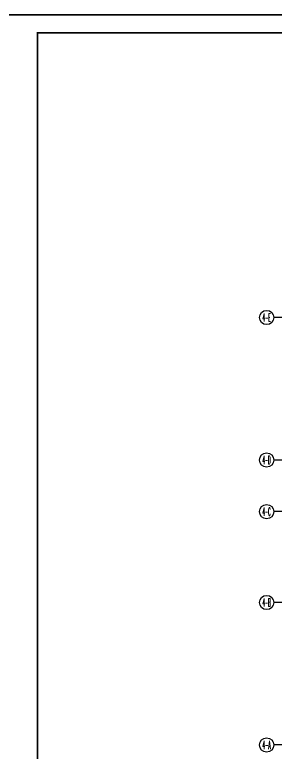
# Model space of a CAD drawing. Extents: x -124594 to 516503, y -3148 to 203159.
# Drawn here: x 82620 to 97296, y 17676 to 59137 of the extents above; entities that cross this region are included whole.
import ezdxf
from ezdxf.enums import TextEntityAlignment as Align

# ---------------------------------------------------------------- set-up
doc = ezdxf.new("R2010")
doc.units = 0
doc.header["$LTSCALE"] = 1000
doc.header["$MEASUREMENT"] = 0
for name, color, linetype in [('AXIS', 3, 'Continuous'), ('AXIS_TEXT', 7, 'Continuous'), ('PUB_TITLE', 4, 'Continuous'), ('打印框线', 7, 'Continuous'), ('标准打印框线2025-06-19-05-44', 7, 'Continuous')]:
    doc.layers.add(name, color=color, linetype=linetype)
doc.layers.add('建筑底图', color=8, linetype='Continuous', lineweight=5)
doc.styles.add('_TCH_AXIS', font='COMPLEX', dxfattribs={"bigfont": 'GBCBIG'})
doc.styles.add('COMPLEX', font='COMPLEX')

# ---------------------------------------------------------------- blocks, each defined once
blk = doc.blocks.new('_AXISO')
blk.add_circle((0, 0), 0.5)
at = {"layer": 'AXIS_TEXT', "style": 'COMPLEX', "width": 1.041667}
blk.add_attdef('A', text='', height=0.56, dxfattribs=at).set_placement((-0.25, -0.28), (0.25, -0.28), align=Align.FIT)
blk = doc.blocks.new('HGSDEWS')
at = {"layer": 'AXIS', "color": 8}
for p, q in [((101158.3, 118790.8), (97158.3, 118790.8)), ((101158.3, 110790.8), (97158.3, 110790.8)), ((101158.3, 107890.8), (97158.3, 107890.8)), ((101158.3, 102790.8), (97158.3, 102790.8)), ((101158.3, 94790.8), (97158.3, 94790.8))]:
    blk.add_line(p, q, dxfattribs=at)
ref = blk.add_blockref('_AXISO', (96758.3, 118790.8), dxfattribs=dict(at, xscale=800, yscale=800, zscale=800))
ref.add_attrib('A', '4-E', dxfattribs={"layer": 'AXIS_TEXT', "color": 8, "height": 452.55, "style": '_TCH_AXIS', "width": 0.333333}).set_placement((96532.1, 118564.5), (96984.6, 118564.5), align=Align.FIT)
ref = blk.add_blockref('_AXISO', (96758.3, 110790.8), dxfattribs=dict(at, xscale=800, yscale=800, zscale=800))
ref.add_attrib('A', '4-D', dxfattribs={"layer": 'AXIS_TEXT', "color": 8, "height": 452.55, "style": '_TCH_AXIS', "width": 0.328125}).set_placement((96532.1, 110564.5), (96984.6, 110564.5), align=Align.FIT)
ref = blk.add_blockref('_AXISO', (96758.3, 107890.8), dxfattribs=dict(at, xscale=800, yscale=800, zscale=800))
ref.add_attrib('A', '4-C', dxfattribs={"layer": 'AXIS_TEXT', "color": 8, "height": 452.55, "style": '_TCH_AXIS', "width": 0.33871}).set_placement((96532.1, 107664.5), (96984.6, 107664.5), align=Align.FIT)
ref = blk.add_blockref('_AXISO', (96758.3, 102790.8), dxfattribs=dict(at, xscale=800, yscale=800, zscale=800))
ref.add_attrib('A', '4-B', dxfattribs={"layer": 'AXIS_TEXT', "color": 8, "height": 452.55, "style": '_TCH_AXIS', "width": 0.328125}).set_placement((96532.1, 102564.5), (96984.6, 102564.5), align=Align.FIT)
ref = blk.add_blockref('_AXISO', (96758.3, 94790.8), dxfattribs=dict(at, xscale=800, yscale=800, zscale=800))
ref.add_attrib('A', '4-A', dxfattribs={"layer": 'AXIS_TEXT', "color": 8, "height": 452.55, "style": '_TCH_AXIS', "width": 0.323077}).set_placement((96532.1, 94564.5), (96984.6, 94564.5), align=Align.FIT)

msp = doc.modelspace()

# ---------------------------------------------------------------- linework, layer by layer
at = {"layer": 'PUB_TITLE'}
msp.add_lwpolyline([(81390, -273), (165490, -273), (165490, 59127), (81390, 59127)], close=True, dxfattribs=at)
at = {"layer": 'PUB_TITLE', "const_width": 100}
msp.add_lwpolyline([(83890, 727), (164490, 727), (164490, 58127), (83890, 58127)], close=True, dxfattribs=at)
at = {"layer": '打印框线'}
msp.add_lwpolyline([(81390, -273), (81390, 59127), (165490, 59127), (165490, -273)], close=True, dxfattribs=at)
at = {"layer": '标准打印框线2025-06-19-05-44', "const_width": 20}
msp.add_lwpolyline([(81390, -273), (165490, -273), (165490, 59127), (81390, 59127)], close=True, dxfattribs=at)

# ---------------------------------------------------------------- block references
at = {"layer": '建筑底图'}
msp.add_blockref('HGSDEWS', (0, -76652), dxfattribs=at)

doc.saveas('drawing.dxf')
